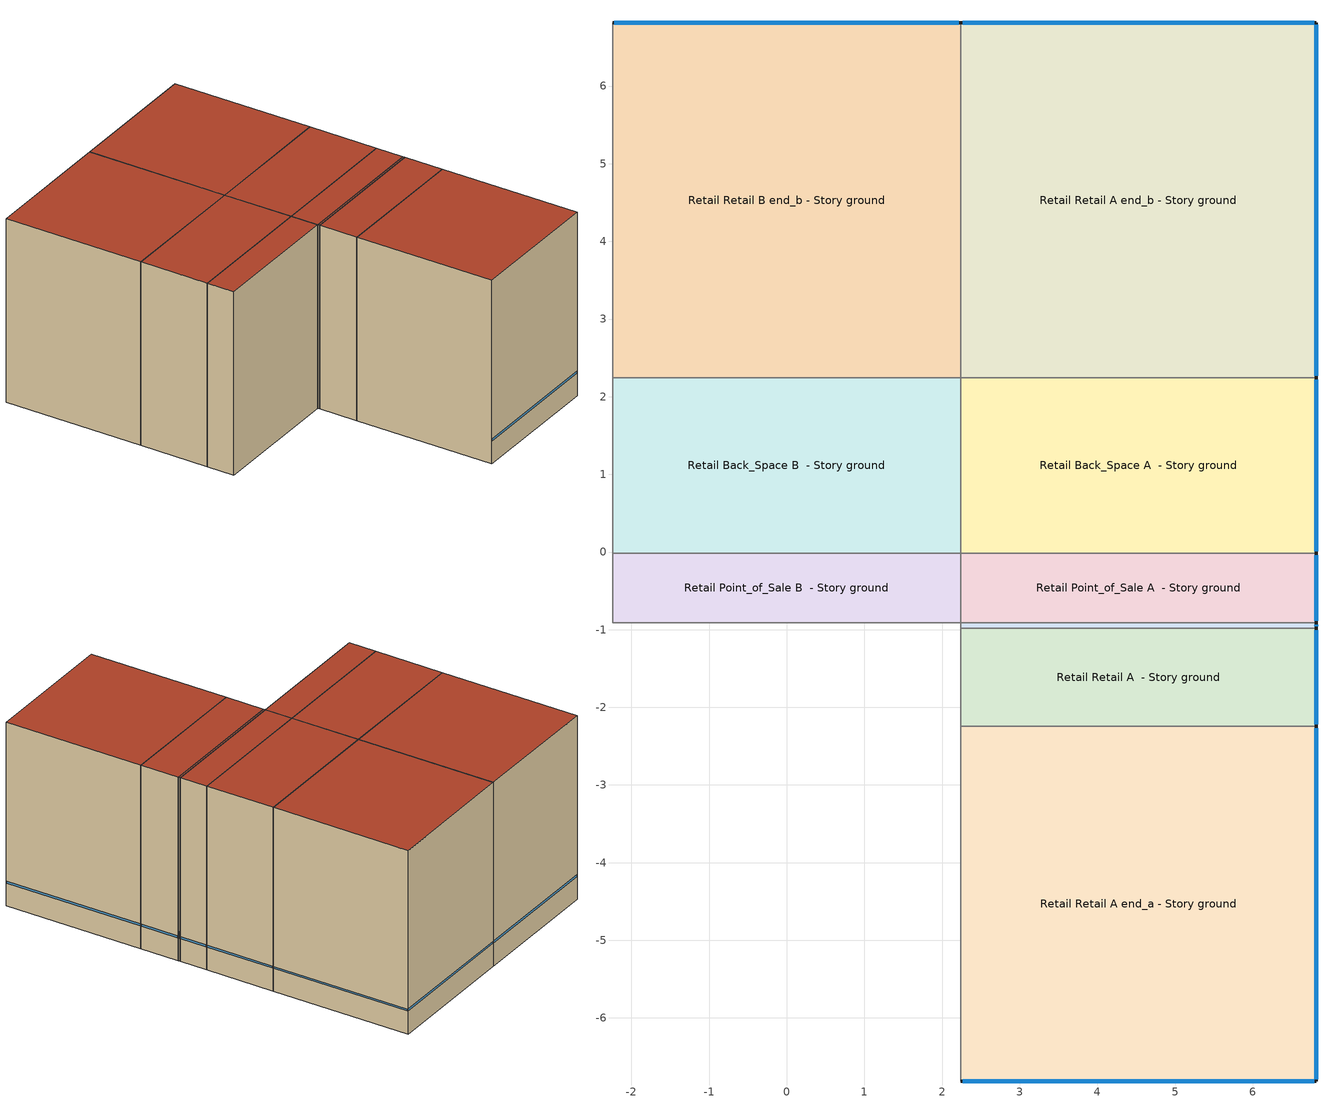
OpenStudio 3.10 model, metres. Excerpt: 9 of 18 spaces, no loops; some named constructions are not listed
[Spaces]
Retail Retail A end_a - Story ground
 floor ground (Foundation F 1.26W/m*K Perim 9.14m Area 20.9m2): 6.82,-6.82 2.24,-6.82 2.24,-2.24 6.82,-2.24 z0
 wall outside (Retail Retail A end_a - Story ground Wall 1 c tbd): 2.24,-6.82 6.82,-6.82 z0:6.1
 wall outside (Retail Retail A end_a - Story ground Wall 4 c tbd): 6.82,-6.82 6.82,-2.24 z0:6.1
 wall to Retail Retail B end_a - Story ground: 2.24,-2.24 2.24,-6.82 z0:6.1
 wall to Retail Retail A  - Story ground: 6.82,-2.24 2.24,-2.24 z0:6.1
 window (Window U-0.91 SHGC 0.68): 2.27,-6.82 6.79,-6.82 / 6.82,-6.79 6.82,-2.27 z0.76:0.82
 roof outside (Retail Retail A end_a - Story ground RoofCeiling 1 c tbd): 6.82,-2.24 2.24,-2.24 2.24,-6.82 6.82,-6.82 z6.1
Retail Retail A  - Story ground
 floor ground (Foundation F 1.26W/m*K Perim 1.26m Area 5.78m2): 6.82,-2.24 2.24,-2.24 2.24,-0.98 6.82,-0.98 z0
 wall outside (Retail Retail A  - Story ground Wall 3 c tbd): 6.82,-2.24 6.82,-0.98 z0:6.1
 wall to Retail Retail B  - Story ground: 2.24,-0.98 2.24,-2.24 z0:6.1
 wall to Retail Entry A  - Story ground: 6.82,-0.98 2.24,-0.98 z0:6.1
 window (Window U-0.91 SHGC 0.68): 6.82,-2.22 6.82,-1.01 z0.76:0.83
 roof outside (Retail Retail A  - Story ground RoofCeiling 1 c tbd): 6.82,-0.98 2.24,-0.98 2.24,-2.24 6.82,-2.24 z6.1
Retail Entry A  - Story ground
 floor ground (Foundation F 1.26W/m*K Perim 0.07m Area 0.32m2): 6.82,-0.98 2.24,-0.98 2.24,-0.91 6.82,-0.91 z0
 wall outside (Retail Entry A  - Story ground Wall 4 c tbd): 6.82,-0.98 6.82,-0.91 z0:6.1
 wall to Retail Entry B  - Story ground: 2.24,-0.91 2.24,-0.98 z0:6.1
 wall to Retail Point_of_Sale A  - Story ground: 6.82,-0.91 2.24,-0.91 z0:6.1
 window (Window U-0.91 SHGC 0.68): 6.82,-0.95 6.82,-0.93 z0.76:0.98
 roof outside (Retail Entry A  - Story ground RoofCeiling 1 c tbd): 6.82,-0.91 2.24,-0.91 2.24,-0.98 6.82,-0.98 z6.1
Retail Point_of_Sale A  - Story ground
 floor ground (Foundation F 1.26W/m*K Perim 0.9m Area 4.09m2): 6.82,-0.91 2.24,-0.91 2.24,-0.01 6.82,-0.01 z0
 wall outside (Retail Point_of_Sale A  - Story ground Wall 3 c tbd): 6.82,-0.91 6.82,-0.01 z0:6.1
 wall to Retail Point_of_Sale B  - Story ground: 2.24,-0.01 2.24,-0.91 z0:6.1
 wall to Retail Back_Space A  - Story ground: 6.82,-0.01 2.24,-0.01 z0:6.1
 window (Window U-0.91 SHGC 0.68): 6.82,-0.88 6.82,-0.04 z0.76:0.83
 roof outside (Retail Point_of_Sale A  - Story ground RoofCeiling 1 c tbd): 6.82,-0.01 2.24,-0.01 2.24,-0.91 6.82,-0.91 z6.1
Retail Point_of_Sale B  - Story ground
 floor ground (Foundation F 1.26W/m*K Perim 0.0m Area 4.02m2): 2.24,-0.91 -2.24,-0.91 -2.24,-0.01 2.24,-0.01 z0
 wall to Retail Entry B  - Story ground: -2.24,-0.91 2.24,-0.91 z0:6.1
 wall to Retail Point_of_Sale C  - Story ground: -2.24,-0.01 -2.24,-0.91 z0:6.1
 wall to Retail Back_Space B  - Story ground: 2.24,-0.01 -2.24,-0.01 z0:6.1
 roof outside: 2.24,-0.01 -2.24,-0.01 -2.24,-0.91 2.24,-0.91 z6.1
Retail Back_Space A  - Story ground
 floor ground (Foundation F 1.26W/m*K Perim 2.26m Area 10.32m2): 6.82,-0.01 2.24,-0.01 2.24,2.24 6.82,2.24 z0
 wall outside (Retail Back_Space A  - Story ground Wall 3 c tbd): 6.82,-0.01 6.82,2.24 z0:6.1
 wall to Retail Back_Space B  - Story ground: 2.24,2.24 2.24,-0.01 z0:6.1
 wall to Retail Retail A end_b - Story ground: 6.82,2.24 2.24,2.24 z0:6.1
 window (Window U-0.91 SHGC 0.68): 6.82,0.01 6.82,2.22 z0.76:0.82
 roof outside (Retail Back_Space A  - Story ground RoofCeiling 1 c tbd): 6.82,2.24 2.24,2.24 2.24,-0.01 6.82,-0.01 z6.1
Retail Back_Space B  - Story ground
 floor ground (Foundation F 1.26W/m*K Perim 0.0m Area 10.13m2): 2.24,-0.01 -2.24,-0.01 -2.24,2.24 2.24,2.24 z0
 wall to Retail Back_Space C  - Story ground: -2.24,2.24 -2.24,-0.01 z0:6.1
 wall to Retail Retail B end_b - Story ground: 2.24,2.24 -2.24,2.24 z0:6.1
 roof outside: 2.24,2.24 -2.24,2.24 -2.24,-0.01 2.24,-0.01 z6.1
Retail Retail A end_b - Story ground
 floor ground (Foundation F 1.26W/m*K Perim 9.14m Area 20.9m2): 6.82,2.24 2.24,2.24 2.24,6.82 6.82,6.82 z0
 wall outside (Retail Retail A end_b - Story ground Wall 3 c tbd): 6.82,6.82 2.24,6.82 z0:6.1
 wall outside (Retail Retail A end_b - Story ground Wall 2 c tbd): 6.82,2.24 6.82,6.82 z0:6.1
 wall to Retail Retail B end_b - Story ground: 2.24,6.82 2.24,2.24 z0:6.1
 window (Window U-0.91 SHGC 0.68): 6.82,2.27 6.82,6.79 / 6.79,6.82 2.27,6.82 z0.76:0.82
 roof outside (Retail Retail A end_b - Story ground RoofCeiling 1 c tbd): 6.82,6.82 2.24,6.82 2.24,2.24 6.82,2.24 z6.1
Retail Retail B end_b - Story ground
 floor ground (Foundation F 1.26W/m*K Perim 4.49m Area 20.51m2): 2.24,2.24 -2.24,2.24 -2.24,6.82 2.24,6.82 z0
 wall outside (Retail Retail B end_b - Story ground Wall 4 c tbd): 2.24,6.82 -2.24,6.82 z0:6.1
 wall to Retail Retail C end_b - Story ground: -2.24,6.82 -2.24,2.24 z0:6.1
 window (Window U-0.91 SHGC 0.68): 2.22,6.82 -2.22,6.82 z0.76:0.82
 roof outside (Retail Retail B end_b - Story ground RoofCeiling 1 c tbd): 2.24,6.82 -2.24,6.82 -2.24,2.24 2.24,2.24 z6.1
[Schedule:Ruleset]
Name | Default Day Schedule | Summer Design Day Schedule | Winter Design Day Schedule
Clothing Schedule | Clothing Schedule Default Winter Clothes
Retail Activity | Retail Activity Default | Retail Activity Summer Design Day | Retail Activity Winter Design Day
Mercantile_Retail BLDG_LIGHT_EndUseData | Mercantile_Retail BLDG_LIGHT_EndUseData Default | Mercantile_Retail BLDG_LIGHT_EndUseData Summer Design Day | Mercantile_Retail BLDG_LIGHT_EndUseData Winter Design Day
Mercantile_Retail BLDG_EQUIP_EndUseData | Mercantile_Retail BLDG_EQUIP_EndUseData Default | Mercantile_Retail BLDG_EQUIP_EndUseData Summer Design Day | Mercantile_Retail BLDG_EQUIP_EndUseData Winter Design Day
Mercantile_Retail BLDG_LIGHT_EndUseData BPR Adjusted | Mercantile_Retail BLDG_LIGHT_EndUseData Default 2 | Mercantile_Retail BLDG_LIGHT_EndUseData Summer Design Day 1 | Mercantile_Retail BLDG_LIGHT_EndUseData Winter Design Day 1
Mercantile_Retail BLDG_EQUIP_EndUseData BPR Adjusted | Mercantile_Retail BLDG_EQUIP_EndUseData Default 1 | Mercantile_Retail BLDG_EQUIP_EndUseData Summer Design Day 1 | Mercantile_Retail BLDG_EQUIP_EndUseData Winter Design Day 1
[Schedule:Day]
Clothing Schedule Default Winter Clothes: 24, 0, 1
Clothing Schedule Summer Clothes: 24, 0, 0.5
Air Velocity Schedule Default: 24, 0, 0.2
Work Efficiency Schedule Default: 24, 0, 0
Retail Bldg Occ Sat Day: No, 1, 15, 0.2, 1, 30, 0.175, 1, 45, 0.15, 2, 0, 0.125, 2, 15, 0.1, 2, 30, 0.075, 2, 45, 0.05, 3, 0, 0.025, 3, 15, 0, 8, 30, 0, 8, 45, 0.025, 9, 0, 0.05, 9, 15, 0.075, 9, 30, 0.1, 9, 45, 0.125, 10, 0, 0.15, 10, 15, 0.175, 10, 30, 0.2, 10, 45, 0.275, 11, 0, 0.35, 11, 15, 0.425, 11, 30, 0.5, 11, 45, 0.525, 12, 0, 0.55, 12, 15, 0.575, 12, 30, 0.6, 12, 45, 0.622222, 13, 0, 0.644444, 13, 15, 0.666667, 13, 30, 0.688889, 13, 45, 0.711111, 14, 0, 0.733333, 14, 15, 0.755556, 14, 30, 0.777778, 14, 45, 0.8, 21, 15, 0.8, 21, 30, 0.75, 21, 45, 0.7, 22, 0, 0.65, 22, 15, 0.6, 22, 30, 0.5, 22, 45, 0.4, 23, 0, 0.3, 23, 15, 0.2, 24, 0, 0.2
Retail Bldg Occ Sun Day: No, 10, 30, 0, 10, 45, 0.025, 11, 0, 0.05, 11, 15, 0.075, 11, 30, 0.1, 11, 45, 0.125, 12, 0, 0.15, 12, 15, 0.175, 12, 30, 0.2, 13, 0, 0.2, 13, 15, 0.218182, 13, 30, 0.236364, 13, 45, 0.254545, 14, 0, 0.272727, 14, 15, 0.290909, 14, 30, 0.309091, 14, 45, 0.327273, 15, 0, 0.345455, 15, 15, 0.363636, 15, 30, 0.381818, 15, 45, 0.4, 19, 15, 0.4, 19, 30, 0.375, 19, 45, 0.35, 20, 0, 0.325, 20, 15, 0.3, 20, 30, 0.275, 20, 45, 0.25, 21, 0, 0.225, 21, 15, 0.2, 21, 30, 0.175, 21, 45, 0.15, 22, 0, 0.125, 22, 15, 0.1, 22, 30, 0.075, 22, 45, 0.05, 23, 0, 0.025, 23, 15, 0, 24, 0, 0
Retail Activity Default: No, 17, 30, 120, 24, 0, 120
Retail Activity Winter Design Day; Retail Activity Summer Design Day: No, 24, 0, 120
Mercantile_Retail BLDG_LIGHT_EndUseData Default: No, 0, 15, 0.0645107, 0, 30, 0.0644234, 0, 45, 0.0643361, 1, 0, 0.0642489, 1, 15, 0.0641616, 1, 30, 0.0659415, 1, 45, 0.0677214, 2, 0, 0.0695013, 2, 15, 0.0712813, 2, 30, 0.0775099, 2, 45, 0.0837386, 3, 0, 0.0899672, 3, 15, 0.0961959, 3, 30, 0.112231, 3, 45, 0.128267, 4, 0, 0.144303, 4, 15, 0.160338, 4, 30, 0.216883, 4, 45, 0.273428, 5, 0, 0.329972, 5, 15, 0.386517, 5, 30, 0.482703, 5, 45, 0.578889, 6, 0, 0.675075, 6, 15, 0.771261, 6, 30, 0.813948, 6, 45, 0.856634, 7, 0, 0.899321, 7, 15, 0.942007, 7, 30, 0.949002, 7, 45, 0.955997, 8, 0, 0.962992, 8, 15, 0.969987, 8, 30, 0.970227, 8, 45, 0.970468, 9, 0, 0.970708, 9, 15, 0.971154, 9, 30, 0.971215, 9, 45, 0.971276, 10, 0, 0.971337, 10, 15, 0.971338, 10, 30, 0.971338, 10, 45, 0.971339, 11, 0, 0.97134, 11, 15, 0.971225, 11, 30, 0.97111, 11, 45, 0.970995, 12, 0, 0.97088, 12, 15, 0.970731, 12, 30, 0.970582, 12, 45, 0.970434, 13, 0, 0.970285, 13, 15, 0.969479, 13, 30, 0.968674, 13, 45, 0.967868, 14, 0, 0.967063, 14, 15, 0.935605, 14, 30, 0.904148, 14, 45, 0.872691, 15, 0, 0.841234, 15, 15, 0.733932, 15, 30, 0.626629, 15, 45, 0.519327, 16, 0, 0.412025, 16, 15, 0.341961, 16, 30, 0.271897, 16, 45, 0.201833, 17, 0, 0.131769, 17, 15, 0.119491, 17, 30, 0.107213, 17, 45, 0.0949353, 18, 0, 0.0826573, 18, 15, 0.0804308, 18, 30, 0.0782042, 18, 45, 0.0759777, 19, 0, 0.0737512, 19, 15, 0.0718121, 19, 30, 0.069873, 19, 45, 0.0679339, 20, 0, 0.0659947, 20, 15, 0.0659075, 20, 30, 0.0658202, 20, 45, 0.0657329, 21, 0, 0.0656456, 21, 15, 0.0655583, 21, 30, 0.065471, 21, 45, 0.0653837, 22, 0, 0.0652964, 22, 15, 0.0652091, 22, 30, 0.0651218, 22, 45, 0.0650345, 23, 0, 0.0649472, 23, 15, 0.0648599, 23, 30, 0.0647726, 23, 45, 0.0646853, 24, 0, 0.064598
Mercantile_Retail BLDG_LIGHT_EndUseData Summer Design Day; Mercantile_Retail BLDG_EQUIP_EndUseData Summer Design Day; Mercantile_Retail BLDG_LIGHT_EndUseData Summer Design Day 1; Mercantile_Retail BLDG_EQUIP_EndUseData Summer Design Day 1: No, 24, 0, 1
Mercantile_Retail BLDG_LIGHT_EndUseData Sun Day: No, 0, 15, 0.595497, 0, 30, 0.550102, 0, 45, 0.504707, 1, 0, 0.459312, 1, 15, 0.413918, 1, 30, 0.362247, 1, 45, 0.310577, 2, 0, 0.258906, 2, 15, 0.207236, 2, 30, 0.183295, 2, 45, 0.159353, 3, 0, 0.135412, 3, 15, 0.111471, 3, 30, 0.101556, 3, 45, 0.0916416, 4, 0, 0.0817269, 4, 15, 0.0718122, 4, 30, 0.0485139, 4, 45, 0.0489094, 5, 0, 0.0493048, 5, 15, 0.0497002, 5, 30, 0.0500957, 5, 45, 0.0509694, 6, 0, 0.051843, 6, 15, 0.0527167, 6, 30, 0.0535904, 6, 45, 0.0557099, 7, 0, 0.0578295, 7, 15, 0.059949, 7, 30, 0.0620685, 7, 45, 0.0664514, 8, 0, 0.0708342, 8, 15, 0.075217, 8, 30, 0.0795999, 8, 45, 0.104134, 9, 0, 0.128668, 9, 15, 0.153202, 9, 30, 0.177736, 9, 45, 0.254614, 10, 0, 0.331491, 10, 15, 0.408369, 10, 30, 0.485247, 10, 45, 0.570651, 11, 0, 0.656055, 11, 15, 0.741459, 11, 30, 0.826863, 11, 45, 0.861645, 12, 0, 0.896426, 12, 15, 0.931208, 12, 30, 0.96599, 12, 45, 0.966877, 13, 0, 0.967765, 13, 15, 0.968653, 13, 30, 0.969541, 13, 45, 0.969588, 14, 0, 0.969634, 14, 15, 0.969681, 14, 30, 0.969728, 14, 45, 0.969775, 15, 0, 0.969822, 15, 15, 0.969868, 15, 30, 0.969957, 15, 45, 0.970045, 16, 0, 0.970133, 16, 15, 0.970222, 16, 30, 0.970236, 16, 45, 0.97025, 17, 0, 0.970264, 17, 15, 0.970279, 17, 30, 0.970229, 17, 45, 0.970179, 18, 0, 0.97013, 18, 15, 0.97008, 18, 30, 0.969997, 18, 45, 0.969915, 19, 0, 0.969832, 19, 15, 0.969749, 19, 30, 0.969492, 19, 45, 0.969234, 20, 0, 0.968977, 20, 15, 0.968719, 20, 30, 0.968462, 20, 45, 0.968205, 21, 0, 0.967947, 21, 15, 0.96769, 21, 30, 0.959638, 21, 45, 0.951586, 22, 0, 0.943534, 22, 15, 0.935482, 22, 30, 0.899589, 22, 45, 0.863697, 23, 0, 0.827804, 23, 15, 0.791912, 23, 30, 0.742808, 23, 45, 0.693704, 24, 0, 0.644601
Mercantile_Retail BLDG_LIGHT_EndUseData Winter Design Day; Mercantile_Retail BLDG_EQUIP_EndUseData Winter Design Day; Mercantile_Retail BLDG_LIGHT_EndUseData Winter Design Day 1; Mercantile_Retail BLDG_EQUIP_EndUseData Winter Design Day 1: No, 24, 0, 0
Mercantile_Retail BLDG_EQUIP_EndUseData Default: No, 0, 15, 0.434581, 0, 30, 0.433786, 0, 45, 0.43299, 1, 0, 0.432195, 1, 15, 0.4314, 1, 30, 0.428325, 1, 45, 0.42525, 2, 0, 0.422175, 2, 15, 0.4191, 2, 30, 0.4186, 2, 45, 0.4181, 3, 0, 0.4176, 3, 15, 0.4171, 3, 30, 0.417625, 3, 45, 0.41815, 4, 0, 0.418675, 4, 15, 0.4192, 4, 30, 0.420075, 4, 45, 0.42095, 5, 0, 0.421825, 5, 15, 0.4227, 5, 30, 0.425075, 5, 45, 0.42745, 6, 0, 0.429825, 6, 15, 0.4322, 6, 30, 0.4372, 6, 45, 0.4422, 7, 0, 0.4472, 7, 15, 0.4522, 7, 30, 0.46335, 7, 45, 0.4745, 8, 0, 0.48565, 8, 15, 0.4968, 8, 30, 0.5172, 8, 45, 0.5376, 9, 0, 0.558, 9, 15, 0.712125, 9, 30, 0.72475, 9, 45, 0.737375, 10, 0, 0.75, 10, 15, 0.75605, 10, 30, 0.7621, 10, 45, 0.76815, 11, 0, 0.7742, 11, 15, 0.778975, 11, 30, 0.78375, 11, 45, 0.788525, 12, 0, 0.7933, 12, 15, 0.789075, 12, 30, 0.78485, 12, 45, 0.780625, 13, 0, 0.7764, 13, 15, 0.768975, 13, 30, 0.76155, 13, 45, 0.754125, 14, 0, 0.7467, 14, 15, 0.735225, 14, 30, 0.72375, 14, 45, 0.712275, 15, 0, 0.7008, 15, 15, 0.686175, 15, 30, 0.67155, 15, 45, 0.656925, 16, 0, 0.6423, 16, 15, 0.62796, 16, 30, 0.61362, 16, 45, 0.59928, 17, 0, 0.58494, 17, 15, 0.571605, 17, 30, 0.55827, 17, 45, 0.544935, 18, 0, 0.5316, 18, 15, 0.5181, 18, 30, 0.5046, 18, 45, 0.4911, 19, 0, 0.4776, 19, 15, 0.470225, 19, 30, 0.46285, 19, 45, 0.455475, 20, 0, 0.4481, 20, 15, 0.447305, 20, 30, 0.44651, 20, 45, 0.445714, 21, 0, 0.444919, 21, 15, 0.444124, 21, 30, 0.443329, 21, 45, 0.442533, 22, 0, 0.441738, 22, 15, 0.440943, 22, 30, 0.440148, 22, 45, 0.439352, 23, 0, 0.438557, 23, 15, 0.437762, 23, 30, 0.436967, 23, 45, 0.436171, 24, 0, 0.435376
Retail HtgSetp Sat Day; Retail HtgSetp Sun Day: No, 11, 0, 19.4444, 22, 45, 19.4444, 24, 0, 19.4444
Retail ClgSetp Sat Day; Retail ClgSetp Sun Day: No, 11, 0, 22.7778, 22, 45, 22.7778, 24, 0, 22.7778
Schedule Day 16; Schedule Day 17: 11, 0, 0, 22, 45, 1, 24, 0, 0
Mercantile_Retail BLDG_LIGHT_EndUseData Default 1: No, 0, 15, 0.970266, 0, 30, 0.969447, 0, 45, 0.968627, 1, 0, 0.967808, 1, 15, 0.966988, 1, 30, 0.934991, 1, 45, 0.902993, 2, 0, 0.870995, 2, 15, 0.838997, 2, 30, 0.72985, 2, 45, 0.620703, 3, 0, 0.511557, 3, 15, 0.40241, 3, 30, 0.0583215, 3, 45, 0.0563491, 4, 0, 0.0543766, 4, 15, 0.0524042, 4, 30, 0.0504317, 4, 45, 0.0499655, 5, 0, 0.0494994, 5, 15, 0.0490332, 5, 30, 0.048567, 5, 45, 0.0503775, 6, 0, 0.0521881, 6, 15, 0.0539986, 6, 30, 0.0558091, 6, 45, 0.0621448, 7, 0, 0.0684806, 7, 15, 0.0748163, 7, 30, 0.081152, 7, 45, 0.0974632, 8, 0, 0.113774, 8, 15, 0.130086, 8, 30, 0.146397, 8, 45, 0.203913, 9, 0, 0.26143, 9, 15, 0.318947, 9, 30, 0.376464, 9, 45, 0.474303, 10, 0, 0.572142, 10, 15, 0.669982, 10, 30, 0.767821, 10, 45, 0.811242, 11, 0, 0.854662, 11, 15, 0.898082, 11, 30, 0.941502, 11, 45, 0.948618, 12, 0, 0.955733, 12, 15, 0.962848, 12, 30, 0.969963, 12, 45, 0.970045, 13, 0, 0.970126, 13, 15, 0.970208, 13, 30, 0.970289, 13, 45, 0.970371, 14, 0, 0.970452, 14, 15, 0.970534, 14, 30, 0.970615, 14, 45, 0.970697, 15, 0, 0.970734, 15, 15, 0.970771, 15, 30, 0.970808, 15, 45, 0.970845, 16, 0, 0.970906, 16, 15, 0.970966, 16, 30, 0.971027, 16, 45, 0.971088, 17, 0, 0.97115, 17, 15, 0.971212, 17, 30, 0.971274, 17, 45, 0.971336, 18, 0, 0.971337, 18, 15, 0.971338, 18, 30, 0.971339, 18, 45, 0.97134, 19, 0, 0.971343, 19, 15, 0.971346, 19, 30, 0.971349, 19, 45, 0.971352, 20, 0, 0.971354, 20, 15, 0.971357, 20, 30, 0.97136, 20, 45, 0.971363, 21, 0, 0.971366, 21, 15, 0.971369, 21, 30, 0.971331, 21, 45, 0.971292, 22, 0, 0.971253, 22, 15, 0.971215, 22, 30, 0.971129, 22, 45, 0.971043, 23, 0, 0.970957, 23, 15, 0.970872, 23, 30, 0.97072, 23, 45, 0.970569, 24, 0, 0.970417
Mercantile_Retail BLDG_EQUIP_EndUseData Wknd Day 1: No, 0, 15, 0.683907, 0, 30, 0.66836, 0, 45, 0.652813, 1, 0, 0.637266, 1, 15, 0.621719, 1, 30, 0.597581, 1, 45, 0.573442, 2, 0, 0.549303, 2, 15, 0.525165, 2, 30, 0.493457, 2, 45, 0.46175, 3, 0, 0.430042, 3, 15, 0.398335, 3, 30, 0.125309, 3, 45, 0.117945, 4, 0, 0.110581, 4, 15, 0.103216, 4, 30, 0.095852, 4, 45, 0.0884195, 5, 0, 0.080987, 5, 15, 0.0735545, 5, 30, 0.066122, 5, 45, 0.0609397, 6, 0, 0.0557574, 6, 15, 0.0505751, 6, 30, 0.0453928, 6, 45, 0.0439609, 7, 0, 0.0425289, 7, 15, 0.041097, 7, 30, 0.039665, 7, 45, 0.0446427, 8, 0, 0.0496205, 8, 15, 0.0545982, 8, 30, 0.0595759, 8, 45, 0.0669403, 9, 0, 0.0743046, 9, 15, 0.0816689, 9, 30, 0.0890332, 9, 45, 0.0980341, 10, 0, 0.107035, 10, 15, 0.116036, 10, 30, 0.125037, 10, 45, 0.136833, 11, 0, 0.14863, 11, 15, 0.160426, 11, 30, 0.172223, 11, 45, 0.179178, 12, 0, 0.186133, 12, 15, 0.193088, 12, 30, 0.200044, 12, 45, 0.203317, 13, 0, 0.20659, 13, 15, 0.209863, 13, 30, 0.213136, 13, 45, 0.216409, 14, 0, 0.219682, 14, 15, 0.222955, 14, 30, 0.226228, 14, 45, 0.229501, 15, 0, 0.243275, 15, 15, 0.257049, 15, 30, 0.270823, 15, 45, 0.284597, 16, 0, 0.303212, 16, 15, 0.321828, 16, 30, 0.340443, 16, 45, 0.359058, 17, 0, 0.382174, 17, 15, 0.40529, 17, 30, 0.428406, 17, 45, 0.451521, 18, 0, 0.479547, 18, 15, 0.507572, 18, 30, 0.535598, 18, 45, 0.563623, 19, 0, 0.572133, 19, 15, 0.580643, 19, 30, 0.589152, 19, 45, 0.597662, 20, 0, 0.606172, 20, 15, 0.614682, 20, 30, 0.623192, 20, 45, 0.631702, 21, 0, 0.640212, 21, 15, 0.648722, 21, 30, 0.6612, 21, 45, 0.673679, 22, 0, 0.686157, 22, 15, 0.698635, 22, 30, 0.701227, 22, 45, 0.703818, 23, 0, 0.706409, 23, 15, 0.709, 23, 30, 0.702727, 23, 45, 0.696453, 24, 0, 0.69018
Mercantile_Retail BLDG_EQUIP_EndUseData Wknd Day 2: No, 0, 15, 0.621719, 0, 30, 0.597581, 0, 45, 0.573442, 1, 0, 0.549303, 1, 15, 0.525165, 1, 30, 0.493457, 1, 45, 0.46175, 2, 0, 0.430042, 2, 15, 0.398335, 2, 30, 0.360681, 2, 45, 0.323028, 3, 0, 0.285374, 3, 15, 0.247721, 3, 30, 0.221141, 3, 45, 0.194561, 4, 0, 0.167981, 4, 15, 0.141402, 4, 30, 0.095852, 4, 45, 0.0884195, 5, 0, 0.080987, 5, 15, 0.0735545, 5, 30, 0.066122, 5, 45, 0.0609397, 6, 0, 0.0557574, 6, 15, 0.0505751, 6, 30, 0.0453928, 6, 45, 0.0439609, 7, 0, 0.0425289, 7, 15, 0.041097, 7, 30, 0.039665, 7, 45, 0.0446427, 8, 0, 0.0496205, 8, 15, 0.0545982, 8, 30, 0.0595759, 8, 45, 0.0669403, 9, 0, 0.0743046, 9, 15, 0.0816689, 9, 30, 0.0890332, 9, 45, 0.0980341, 10, 0, 0.107035, 10, 15, 0.116036, 10, 30, 0.125037, 10, 45, 0.136833, 11, 0, 0.14863, 11, 15, 0.160426, 11, 30, 0.172223, 11, 45, 0.179178, 12, 0, 0.186133, 12, 15, 0.193088, 12, 30, 0.200044, 12, 45, 0.207408, 13, 0, 0.214772, 13, 15, 0.222137, 13, 30, 0.229501, 13, 45, 0.237372, 14, 0, 0.245243, 14, 15, 0.253113, 14, 30, 0.260984, 14, 45, 0.268855, 15, 0, 0.276726, 15, 15, 0.284597, 15, 30, 0.303212, 15, 45, 0.321828, 16, 0, 0.340443, 16, 15, 0.359058, 16, 30, 0.382174, 16, 45, 0.40529, 17, 0, 0.428406, 17, 15, 0.451521, 17, 30, 0.479547, 17, 45, 0.507572, 18, 0, 0.535598, 18, 15, 0.563623, 18, 30, 0.584898, 18, 45, 0.606172, 19, 0, 0.627447, 19, 15, 0.648722, 19, 30, 0.654961, 19, 45, 0.6612, 20, 0, 0.667439, 20, 15, 0.673679, 20, 30, 0.679918, 20, 45, 0.686157, 21, 0, 0.692396, 21, 15, 0.698635, 21, 30, 0.701227, 21, 45, 0.703818, 22, 0, 0.706409, 22, 15, 0.709, 22, 30, 0.702727, 22, 45, 0.696453, 23, 0, 0.69018, 23, 15, 0.683907, 23, 30, 0.66836, 23, 45, 0.652813, 24, 0, 0.637266
Retail Activity Default 1: No, 4, 45, 120, 24, 0, 120
Retail Activity Default 2: No, 3, 45, 120, 24, 0, 120
Retail FRONT ENTRY COOLING Default 1; Retail FRONT ENTRY COOLING Default 2: No, 22, 45, 90, 24, 0, 90
Mercantile_Retail BLDG_LIGHT_EndUseData Default 2: No, 0, 15, 0.0489222, 0, 30, 0.0488334, 0, 45, 0.0487446, 1, 0, 0.0486558, 1, 15, 0.048567, 1, 30, 0.0503775, 1, 45, 0.0521881, 2, 0, 0.0539986, 2, 15, 0.0558091, 2, 30, 0.0621448, 2, 45, 0.0684806, 3, 0, 0.0748163, 3, 15, 0.081152, 3, 30, 0.0974632, 3, 45, 0.113774, 4, 0, 0.130086, 4, 15, 0.146397, 4, 30, 0.203914, 4, 45, 0.26143, 5, 0, 0.318947, 5, 15, 0.376464, 5, 30, 0.474303, 5, 45, 0.572143, 6, 0, 0.669982, 6, 15, 0.767822, 6, 30, 0.811242, 6, 45, 0.854662, 7, 0, 0.898083, 7, 15, 0.941503, 7, 30, 0.948618, 7, 45, 0.955733, 8, 0, 0.962849, 8, 15, 0.969964, 8, 30, 0.970208, 8, 45, 0.970453, 9, 0, 0.970697, 9, 15, 0.97115, 9, 30, 0.971212, 9, 45, 0.971275, 10, 0, 0.971337, 10, 15, 0.971338, 10, 30, 0.971338, 10, 45, 0.971339, 11, 0, 0.97134, 11, 15, 0.971223, 11, 30, 0.971106, 11, 45, 0.970989, 12, 0, 0.970872, 12, 15, 0.970721, 12, 30, 0.970569, 12, 45, 0.970418, 13, 0, 0.970267, 13, 15, 0.969447, 13, 30, 0.968628, 13, 45, 0.967808, 14, 0, 0.966989, 14, 15, 0.934991, 14, 30, 0.902993, 14, 45, 0.870995, 15, 0, 0.838997, 15, 15, 0.72985, 15, 30, 0.620704, 15, 45, 0.511557, 16, 0, 0.40241, 16, 15, 0.331142, 16, 30, 0.259874, 16, 45, 0.188605, 17, 0, 0.117337, 17, 15, 0.104848, 17, 30, 0.0923587, 17, 45, 0.0798697, 18, 0, 0.0673807, 18, 15, 0.0651159, 18, 30, 0.0628511, 18, 45, 0.0605863, 19, 0, 0.0583215, 19, 15, 0.0563491, 19, 30, 0.0543766, 19, 45, 0.0524042, 20, 0, 0.0504317, 20, 15, 0.0503429, 20, 30, 0.0502541, 20, 45, 0.0501653, 21, 0, 0.0500765, 21, 15, 0.0499877, 21, 30, 0.0498989, 21, 45, 0.0498101, 22, 0, 0.0497214, 22, 15, 0.0496326, 22, 30, 0.0495438, 22, 45, 0.049455, 23, 0, 0.0493662, 23, 15, 0.0492774, 23, 30, 0.0491886, 23, 45, 0.0490998, 24, 0, 0.049011
Mercantile_Retail BLDG_EQUIP_EndUseData Default 1: No, 0, 15, 0.0746843, 0, 30, 0.0730912, 0, 45, 0.0714981, 1, 0, 0.069905, 1, 15, 0.0683119, 1, 30, 0.0621518, 1, 45, 0.0559918, 2, 0, 0.0498317, 2, 15, 0.0436716, 2, 30, 0.0426699, 2, 45, 0.0416683, 3, 0, 0.0406666, 3, 15, 0.039665, 3, 30, 0.0407167, 3, 45, 0.0417684, 4, 0, 0.0428202, 4, 15, 0.0438719, 4, 30, 0.0456248, 4, 45, 0.0473776, 5, 0, 0.0491305, 5, 15, 0.0508834, 5, 30, 0.0556412, 5, 45, 0.060399, 6, 0, 0.0651568, 6, 15, 0.0699146, 6, 30, 0.079931, 6, 45, 0.0899474, 7, 0, 0.0999638, 7, 15, 0.10998, 7, 30, 0.132317, 7, 45, 0.154653, 8, 0, 0.17699, 8, 15, 0.199327, 8, 30, 0.240194, 8, 45, 0.281061, 9, 0, 0.321928, 9, 15, 0.630684, 9, 30, 0.655975, 9, 45, 0.681266, 10, 0, 0.706558, 10, 15, 0.718678, 10, 30, 0.730798, 10, 45, 0.742917, 11, 0, 0.755037, 11, 15, 0.764603, 11, 30, 0.774169, 11, 45, 0.783734, 12, 0, 0.7933, 12, 15, 0.784836, 12, 30, 0.776372, 12, 45, 0.767908, 13, 0, 0.759445, 13, 15, 0.74457, 13, 30, 0.729696, 13, 45, 0.714821, 14, 0, 0.699947, 14, 15, 0.676959, 14, 30, 0.653972, 14, 45, 0.630984, 15, 0, 0.607996, 15, 15, 0.578698, 15, 30, 0.5494, 15, 45, 0.520102, 16, 0, 0.490804, 16, 15, 0.462077, 16, 30, 0.43335, 16, 45, 0.404623, 17, 0, 0.375896, 17, 15, 0.349182, 17, 30, 0.322468, 17, 45, 0.295755, 18, 0, 0.269041, 18, 15, 0.241997, 18, 30, 0.214952, 18, 45, 0.187908, 19, 0, 0.160864, 19, 15, 0.146089, 19, 30, 0.131315, 19, 45, 0.116541, 20, 0, 0.101767, 20, 15, 0.100174, 20, 30, 0.0985806, 20, 45, 0.0969875, 21, 0, 0.0953944, 21, 15, 0.0938013, 21, 30, 0.0922082, 21, 45, 0.0906152, 22, 0, 0.0890221, 22, 15, 0.087429, 22, 30, 0.0858359, 22, 45, 0.0842428, 23, 0, 0.0826497, 23, 15, 0.0810566, 23, 30, 0.0794636, 23, 45, 0.0778705, 24, 0, 0.0762774
Schedule Day 80: 12, 0, 0, 22, 0, 1, 24, 0, 0
Schedule Day 81: 2, 0, 1, 10, 0, 0, 24, 0, 1
Infiltration HVAC Off Schedule Schedule Day 0 1: 12, 0, 1, 22, 0, 0, 24, 0, 1
Infiltration HVAC Off Schedule Schedule Day 2: 2, 0, 0, 10, 0, 1, 24, 0, 0
[Schedule:Rule] Date Specification Type=DateRange
Name | Schedule Ruleset | Rule Order | Day Schedule | Start Month | Start Day | End Month | End Day | Apply Sunday | Apply Saturday
Schedule Rule 1 | Clothing Schedule | 0 | Clothing Schedule Summer Clothes | 5 | 1 | 9 | 30
Schedule Rule 5 | Mercantile_Retail BLDG_LIGHT_EndUseData | 1 | Mercantile_Retail BLDG_LIGHT_EndUseData Sun Day | 1 | 1 | 12 | 31 | Yes
Schedule Rule 4 | Mercantile_Retail BLDG_LIGHT_EndUseData | 0 | Mercantile_Retail BLDG_LIGHT_EndUseData Default 1 | 1 | 6 | 12 | 29 |  | Yes
Schedule Rule 6 | Mercantile_Retail BLDG_EQUIP_EndUseData | 1 | Mercantile_Retail BLDG_EQUIP_EndUseData Wknd Day 1 | 1 | 6 | 12 | 29 |  | Yes
Schedule Rule 14 | Mercantile_Retail BLDG_EQUIP_EndUseData | 0 | Mercantile_Retail BLDG_EQUIP_EndUseData Wknd Day 2 | 1 | 7 | 12 | 30 | Yes
Schedule Rule 7 | Retail Activity | 1 | Retail Activity Default 1 | 1 | 6 | 12 | 29 |  | Yes
Schedule Rule 15 | Retail Activity | 0 | Retail Activity Default 2 | 1 | 7 | 12 | 30 | Yes
Schedule Rule 50 | Mercantile_Retail BLDG_LIGHT_EndUseData BPR Adjusted | 0 | Mercantile_Retail BLDG_LIGHT_EndUseData Default 1 | 1 | 6 | 12 | 29 |  | Yes
Schedule Rule 51 | Mercantile_Retail BLDG_LIGHT_EndUseData BPR Adjusted | 1 | Mercantile_Retail BLDG_LIGHT_EndUseData Sun Day | 1 | 1 | 12 | 31 | Yes
Schedule Rule 52 | Mercantile_Retail BLDG_EQUIP_EndUseData BPR Adjusted | 0 | Mercantile_Retail BLDG_EQUIP_EndUseData Wknd Day 2 | 1 | 7 | 12 | 30 | Yes
Schedule Rule 53 | Mercantile_Retail BLDG_EQUIP_EndUseData BPR Adjusted | 1 | Mercantile_Retail BLDG_EQUIP_EndUseData Wknd Day 1 | 1 | 6 | 12 | 29 |  | Yes
